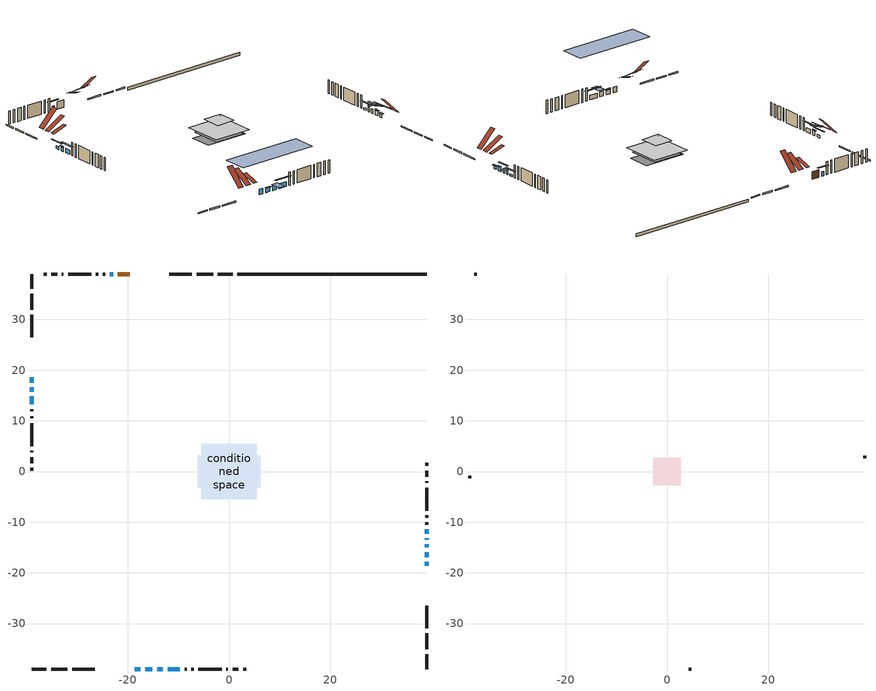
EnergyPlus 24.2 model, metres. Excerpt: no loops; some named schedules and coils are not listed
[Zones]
conditioned space
 floor outside (Floor1 construction): -0.71,-0.71 -0.71,0.71 0.71,0.71 0.71,-0.71 z0.81
 floor adiabatic (Floor4 construction): -4.43,-4.43 -4.43,4.43 4.43,4.43 4.43,-4.43 z0.81
 floor adiabatic (AdiabaticFloorConstruction): -5.5,-5.5 -5.5,5.5 5.5,5.5 5.5,-5.5 z2.03
 floor foundation (Slab1 construction): -6.15,-3.19 -6.15,3.19 6.15,3.19 6.15,-3.19 z0
 wall outside (RimJoist1 construction): 0.7,38.97 -2.22,38.97 / -38.97,-38.97 -36.05,-38.97 / -38.97,38.97 -38.97,36.05 / 38.97,-38.97 38.97,-36.05 z0.81:1.11
 wall outside (RimJoist2 construction): -3.15,38.97 -6.39,38.97 / -35.12,-38.97 -31.88,-38.97 / -38.97,35.12 -38.97,31.88 / 38.97,-35.12 38.97,-31.88 z0.81:1.11
 wall outside (RimJoist3 construction): -7.32,38.97 -11.78,38.97 / -30.95,-38.97 -26.49,-38.97 / -38.97,30.95 -38.97,26.49 / 38.97,-30.95 38.97,-26.49 z0.81:1.11
 wall outside (AdiabaticWallConstruction 1): -19.63,38.97 -21.94,38.97 z0.81:2.84
 wall outside (AdiabaticWallConstruction): -18.64,-38.97 -17.47,-38.97 / -14.2,-38.97 -13.03,-38.97 z0.81:2.26; -38.97,18.64 -38.97,17.52 z0.81:1.52; 38.97,-18.64 38.97,-17.85 z0.81:1.7; 38.97,-16.93 38.97,-15.91 / -38.97,16.59 -38.97,15.73 z0.81:2.01; -16.55,-38.97 -15.12,-38.97 / 38.97,-14.98 38.97,-14.4 / -22.87,38.97 -23.5,38.97 z0.81:2.03; 38.97,-13.47 38.97,-13.16 z0.81:2.16; 38.97,-12.24 38.97,-11.42 z0.81:1.37; -12.1,-38.97 -9.71,-38.97 z0.81:2.08; -38.97,14.8 -38.97,13.23 z0.81:1.98
 wall outside (Wall1 construction): -24.43,38.97 -24.88,38.97 / -8.78,-38.97 -8.33,-38.97 / -38.97,12.3 -38.97,11.85 / 38.97,-10.49 38.97,-10.04 z0.81:4.47
 wall outside (Wall2 construction): -25.81,38.97 -26.25,38.97 / -7.4,-38.97 -6.96,-38.97 / -38.97,10.92 -38.97,10.48 / 38.97,-9.12 38.97,-8.67 z0.81:4.47
 wall outside (Wall3 construction): -27.18,38.97 -31.74,38.97 / -6.03,-38.97 -1.47,-38.97 / -38.97,9.55 -38.97,4.99 / 38.97,-7.74 38.97,-3.18 z0.81:4.47
 wall outside (Wall4 construction): -32.67,38.97 -32.97,38.97 / -0.54,-38.97 -0.24,-38.97 / -38.97,4.06 -38.97,3.76 / 38.97,-2.25 38.97,-1.95 z0.81:4.47
 wall outside (Wall5 construction): -33.9,38.97 -35.08,38.97 / 0.69,-38.97 1.87,-38.97 / -38.97,2.83 -38.97,1.65 / 38.97,-1.02 38.97,0.16 z0.81:4.47
 wall outside (Wall6 construction): -36.01,38.97 -36.6,38.97 / 2.8,-38.97 3.39,-38.97 / -38.97,0.72 -38.97,0.13 / 38.97,1.09 38.97,1.68 z0.81:4.47
 wall foundation (FoundationWall1 construction): 38.97,38.97 1.63,38.97 z0:0.81
 window (WindowConstruction 10): -18.64,-38.97 -17.47,-38.97 z0.81:2.26
 window (WindowConstruction 5): -38.97,18.64 -38.97,17.52 z0.81:1.52
 window (WindowConstruction 6): 38.97,-18.64 38.97,-17.85 z0.81:1.7
 window (WindowConstruction 7): 38.97,-16.93 38.97,-15.91 z0.81:2
 window (WindowConstruction 8): -16.54,-38.97 -15.12,-38.97 z0.81:2.03
 window (WindowConstruction 9): -38.97,16.59 -38.97,15.73 z0.81:2
 window (WindowConstruction 11): 38.97,-14.98 38.97,-14.4 z0.81:2.03
 window (WindowConstruction 12): 38.97,-13.47 38.97,-13.16 z0.81:2.16
 window (WindowConstruction): 38.97,-12.23 38.97,-11.42 z0.81:1.37
 window (WindowConstruction 1): -22.87,38.97 -23.5,38.97 z0.81:2.03
 window (WindowConstruction 2): -14.2,-38.97 -13.03,-38.97 z0.81:2.26
 window (WindowConstruction 3): -12.1,-38.97 -9.71,-38.97 z0.81:2.08
 window (WindowConstruction 4): -38.97,14.8 -38.97,13.23 z0.81:1.98
 door (Door): -19.63,38.97 -21.94,38.97 z0.81:2.84
 ceiling adiabatic (AdiabaticFloorConstruction): 5.5,-5.5 5.5,5.5 -5.5,5.5 -5.5,-5.5 z2.03
 roof outside (Roof1 construction): -14.3,38.97,4.47 -14.3,34.45,8.99 -12.71,34.45,8.99 -12.71,38.97,4.47; -23.97,-38.97,4.47 -23.97,-34.45,8.99 -25.56,-34.45,8.99 -25.56,-38.97,4.47; -38.97,23.97,4.47 -34.45,23.97,8.99 -34.45,25.56,8.99 -38.97,25.56,4.47; 38.97,-23.97,4.47 34.45,-23.97,8.99 34.45,-25.56,8.99 38.97,-25.56,4.47
attic - vented
 floor to conditioned space (Floor2 construction Reversed): -2.74,-2.74 -2.74,2.74 2.74,2.74 2.74,-2.74 z4.47
 floor to conditioned space (Floor3 construction Reversed): -2.07,-2.07 -2.07,2.07 2.07,2.07 2.07,-2.07 z4.47
 wall outside (Wall7 construction): -37.53,38.97 -38.04,38.97 / 4.32,-38.97 4.83,-38.97 / -38.97,-0.8 -38.97,-1.31 / 38.97,2.61 38.97,3.12 z0.81:4.47
 roof outside (Roof2 construction): -16.7,38.97,4.47 -16.7,33.88,7.44 -15.23,33.88,7.44 -15.23,38.97,4.47; -21.56,-38.97,4.47 -21.56,-33.88,7.44 -23.04,-33.88,7.44 -23.04,-38.97,4.47; -38.97,21.56,4.47 -33.88,21.56,7.44 -33.88,23.04,7.44 -38.97,23.04,4.47; 38.97,-21.56,4.47 33.88,-21.56,7.44 33.88,-23.04,7.44 38.97,-23.04,4.47
 roof outside (Roof3 construction): -18.7,38.97,4.47 -18.7,34.93,5.81 -17.63,34.93,5.81 -17.63,38.97,4.47; -19.57,-38.97,4.47 -19.57,-34.93,5.81 -20.63,-34.93,5.81 -20.63,-38.97,4.47; -38.97,19.57,4.47 -34.93,19.57,5.81 -34.93,20.63,5.81 -38.97,20.63,4.47; 38.97,-19.57,4.47 34.93,-19.57,5.81 34.93,-20.63,5.81 38.97,-20.63,4.47
shading: -6.5,-38.97 -29.61,-38.97 -29.61,-45.68 -6.5,-45.68 z13.23; -38.97,16.1 -38.97,20.06 -39.38,20.06 -39.38,16.1 z2.94; 38.97,-17.65 38.97,-18.84 39.38,-18.84 39.38,-17.65 z1.9; 38.97,-15.71 38.97,-17.13 39.38,-17.13 39.38,-15.71 z2.21; -14.92,-38.97 -16.75,-38.97 -16.75,-39.38 -14.92,-39.38 z2.23; -38.97,15.53 -38.97,16.79 -39.38,16.79 -39.38,15.53 z2.21; 38.97,-12.98 38.97,-16.4 39.38,-16.4 39.38,-12.98 z3.45; 38.97,-12.86 38.97,-13.77 40.8,-13.77 40.8,-12.86 z2.46; 38.97,-10 38.97,-13.65 39.38,-13.65 39.38,-10 z2.79; -24.92,38.97 -21.45,38.97 -21.45,39.38 -24.92,39.38 z3.45; -12.73,-38.97 -14.49,-38.97 -14.49,-41.79 -12.73,-41.79 z2.56; -8.29,-38.97 -13.52,-38.97 -13.52,-39.38 -8.29,-39.38 z3.5; -38.97,11.81 -38.97,16.22 -39.38,16.22 -39.38,11.81 z3.4
[Building]
Building 1: Terrain=Suburbs
[Site:Location]
Moncton Intl AP_NB: Latitude {deg}=46.11; Longitude {deg}=-64.68; Time Zone {hr}=-4; Elevation {m}=71; Keep Site Location Information=Yes
[Site:GroundTemperature:Shallow]
1.33672, -0.726403, -0.891626, 0.0874321, 4.0178, 7.92987, 11.3214, 13.4699, 13.6524, 11.905, 8.59993, 4.80787
[Site:WaterMainsTemperature]
Calculation Method=Schedule; Temperature Schedule=mains temperature schedule
[Material] Roughness=Rough; Thermal Absorptance=0.9
Name | Thickness {m} | Conductivity {W/m-K} | Density {kg/m3} | Specific Heat {J/kg-K} | Solar Absorptance | Visible Absorptance
asphalt or fiberglass shingles | 0.00635 | 0.162714 | 1121.4 | 1465.45 | 0.4 | 0.4
ceiling loosefill ins | 0.0846667 | 0.0480833 | 16.02 | 1046.75 | 0.7 | 0.7
ceiling stud and cavity | 0.1397 | 0.0922525 | 65.682 | 1177.47 | 0.7 | 0.7
ceiling stud and cavity 1 | 0.1397 | 0.0938901 | 65.682 | 1177.47 | 0.7 | 0.7
concrete 4.0 in. | 0.1016 | 1.803125 | 2242.8 | 837.4 | 0.7 | 0.7
concrete 8.0 in. | 0.2032 | 1.803125 | 2242.8 | 837.4 | 0.7 | 0.7
door material | 0.04445 | 0.0451087 | 512.64 | 1214.23 | 0.7 | 0.7
exterior vertical ins | 0.00108814 | 0.029427 | 32.04 | 1214.23 | 0.7 | 0.7
floor covering | 0.0127 | 0.0433444 | 54.468 | 1339.84 | 0.6 | 0.6
floor covering 1 | 0.0127 | 9.015625 | 54.468 | 1339.84 | 0.6 | 0.6
floor rigid ins; rim joist rigid ins; roof rigid ins; wall rigid ins | 0.051816 | 0.029427 | 32.04 | 1214.23 | 0.7 | 0.7
floor rigid ins 1; wall rigid ins 1 | 0.512978 | 0.029427 | 32.04 | 1214.23 | 0.7 | 0.7
floor stud and cavity | 0.1397 | 0.102477 | 92.3553 | 1139.71 | 0.7 | 0.7
floor stud and cavity 1 | 0.0889 | 0.340671 | 50.32683 | 1063.81 | 0.7 | 0.7
floor stud and cavity 2 | 0.1397 | 1.75129 | 37.0049 | 1207.88 | 0.7 | 0.7
furniture material conditioned space 1 | 0.1524 | 0.115458 | 640.8 | 1214.23 | 0.6 | 0.6
gypsum board | 0.0127 | 0.160291 | 801 | 837.4 | 0.6 | 0.6
osb sheathing 0.5 in. | 0.0127 | 0.115458 | 512.64 | 1214.23 | 0.7 | 0.7
osb sheathing 0.75 in. | 0.01905 | 0.115458 | 512.64 | 1214.23 | 0.7 | 0.7
osb sheathing 2.0 in. | 0.0508 | 0.115458 | 512.64 | 1214.23 | 0.7 | 0.7
rim joist stud and cavity | 0.0508 | 0.0285762 | 125.044 | 1163.47 | 0.6 | 0.6
rim joist stud and cavity 1 | 0.0508 | 0.153904 | 50.32683 | 1063.81 | 0.6 | 0.6
rim joist stud and cavity 2 | 0.0508 | 0.040317 | 125.044 | 1163.47 | 0.6 | 0.6
roof stud and cavity | 0.2032 | 0.213531 | 78.34581 | 1123.46 | 0.7 | 0.7
wall stud and cavity | 0.1397 | 0.259282 | 139.0536 | 1170.24 | 0.7 | 0.7
wall stud and cavity 1 | 0.1397 | 0.266242 | 139.0536 | 1170.24 | 0.7 | 0.7
wall stud and cavity 2 | 0.1397 | 0.231312 | 139.0536 | 1170.24 | 0.7 | 0.7
wall stud and cavity 3 | 0.1397 | 0.294946 | 139.0536 | 1170.24 | 0.7 | 0.7
wall stud and cavity 4 | 0.1397 | 0.207153 | 139.0536 | 1170.24 | 0.7 | 0.7
wall stud and cavity 5 | 0.1397 | 0.33197 | 139.0536 | 1170.24 | 0.7 | 0.7
wall stud and cavity 6 | 0.0889 | 6.1454 | 50.32683 | 1063.81 | 0.6 | 0.6
wall stud and cavity 7 | 0.0889 | 0.380278 | 52.3479 | 1209.89 | 0.7 | 0.7
wall stud and cavity 8 | 0.0889 | 0.391764 | 83.0341 | 1211.67 | 0.7 | 0.7
wood siding | 0.0254 | 0.102417 | 544.68 | 1172.36 | 0.4 | 0.4
wood siding 1 | 0.00254 | 0.102417 | 544.68 | 1172.36 | 0.4 | 0.4
wood siding 2; wood siding 3; wood siding 4 | 0.0254 | 0.102417 | 544.68 | 1172.36 | 0.7 | 0.7
[WindowMaterial:SimpleGlazingSystem]
Name | U-Factor {W/m2-K} | Solar Heat Gain Coefficient
WindowMaterial | 2.35126 | 0.55
WindowMaterial 1 | 2.13436 | 0.47
WindowMaterial 10 | 2.915653 | 0.67
WindowMaterial 11 | 2.97187 | 0.62
WindowMaterial 12 | 3.06271 | 0.53
WindowMaterial 2 | 2.02875 | 0.54
WindowMaterial 3 | 2.04578 | 0.53
WindowMaterial 4 | 2.10711 | 0.49
WindowMaterial 5 | 3.01559 | 0.51
WindowMaterial 6 | 2.15537 | 0.46
WindowMaterial 7 | 2.0719 | 0.51
WindowMaterial 8 | 2.11562 | 0.48
WindowMaterial 9 | 2.09121 | 0.5
[Construction]
AdiabaticFloorConstruction: floor stud and cavity 2, floor rigid ins 1, osb sheathing 0.75 in., floor covering
AdiabaticWallConstruction: wood siding 3, wall rigid ins 1, wall stud and cavity 7, gypsum board
AdiabaticWallConstruction 1: wood siding 4, wall rigid ins 1, wall stud and cavity 7, gypsum board
Door: door material
Floor1 construction: floor stud and cavity, floor rigid ins, osb sheathing 0.75 in., floor covering
Floor2 construction Reversed: gypsum board, ceiling stud and cavity, ceiling loosefill ins
Floor3 construction Reversed: gypsum board, ceiling stud and cavity 1, ceiling loosefill ins
Floor4 construction: floor stud and cavity 1, floor covering 1
FoundationWall1 construction: concrete 8.0 in.
furniture construction conditioned space 1: furniture material conditioned space 1
PartitionWallConstruction: gypsum board, wall stud and cavity 8, gypsum board
RimJoist1 construction: wood siding 2, osb sheathing 2.0 in., rim joist stud and cavity
RimJoist2 construction: wood siding 2, rim joist stud and cavity 1
RimJoist3 construction: wood siding 2, rim joist rigid ins, osb sheathing 2.0 in., rim joist stud and cavity 2
Roof1 construction: asphalt or fiberglass shingles, roof rigid ins, osb sheathing 0.75 in., roof stud and cavity, gypsum board
Roof2 construction; Roof3 construction: asphalt or fiberglass shingles
Slab1 construction: concrete 4.0 in.
Wall1 construction: wood siding, wall rigid ins, osb sheathing 0.5 in., wall stud and cavity, gypsum board
Wall2 construction: wood siding, wall rigid ins, osb sheathing 0.5 in., wall stud and cavity 1, gypsum board
Wall3 construction: wood siding, wall rigid ins, osb sheathing 0.5 in., wall stud and cavity 2, gypsum board
Wall4 construction: wood siding, wall rigid ins, osb sheathing 0.5 in., wall stud and cavity 3, gypsum board
Wall5 construction: wood siding, wall rigid ins, osb sheathing 0.5 in., wall stud and cavity 4, gypsum board
Wall6 construction: wood siding, wall rigid ins, osb sheathing 0.5 in., wall stud and cavity 5, gypsum board
Wall7 construction: wood siding 1, wall stud and cavity 6
WindowConstruction: WindowMaterial
WindowConstruction 1: WindowMaterial 1
WindowConstruction 10: WindowMaterial 10
WindowConstruction 11: WindowMaterial 11
WindowConstruction 12: WindowMaterial 12
WindowConstruction 2: WindowMaterial 2
WindowConstruction 3: WindowMaterial 3
WindowConstruction 4: WindowMaterial 4
WindowConstruction 5: WindowMaterial 5
WindowConstruction 6: WindowMaterial 6
WindowConstruction 7: WindowMaterial 7
WindowConstruction 8: WindowMaterial 8
WindowConstruction 9: WindowMaterial 9
[Zone] Multiplier=1; Part of Total Floor Area=Yes
Name | Volume {m3}
attic - vented | 22.5113
conditioned space | 377.7
[Space]
Name | Zone | Volume {m3}
attic - vented 1 | attic - vented | 22.5113
conditioned space 1 | conditioned space | 377.7
[ZoneInfiltration:EffectiveLeakageArea]
infil attic - vented 1: Zone or Space=attic - vented 1; Schedule=Always On Discrete; Effective Air Leakage Area {cm2}=1665.53; Stack Coefficient=0.000460731; Wind Coefficient=1.45025e-05
[ZoneMixing]
whole house fan mix: Zone or Space=attic - vented; Schedule=Always On Continuous; Design Flow Rate Calculation Method=Flow/Zone; Design Flow Rate {m3/s}=0; Source Zone or Space=conditioned space
[SurfaceProperty:ExposedFoundationPerimeter]
Slab1: Exposed Perimeter Calculation Method=TotalExposedPerimeter; Total Exposed Perimeter {m}=37.339
[InternalMass] Zone or ZoneList=conditioned space; Space or SpaceList=conditioned space 1
Name | Construction | Surface Area {m2}
furniture mass conditioned space 1 | furniture construction conditioned space 1 | 111.828
partition wall mass | PartitionWallConstruction | 201.19
[Lights]
interior lighting: Zone or ZoneList or Space or SpaceList=conditioned space 1; Schedule=interior lighting schedule; Design Level Calculation Method=LightingLevel; Lighting Level {W}=343.2; Return Air Fraction=0; Fraction Radiant=0.6; Fraction Visible=0.2; Fraction Replaceable=1
[People]
occupants: Zone or ZoneList or Space or SpaceList=conditioned space 1; Number of People Schedule=occupants schedule; Number of People Calculation Method=People; Number of People=3; Fraction Radiant=0.314171; Sensible Heat Fraction=0.56303; Activity Level Schedule=occupants activity schedule; Carbon Dioxide Generation Rate {m3/s-W}=0; Enable ASHRAE 55 Comfort Warnings=No; Mean Radiant Temperature Calculation Type=EnclosureAveraged
[ElectricEquipment] Zone or ZoneList or Space or SpaceList=conditioned space 1; Design Level Calculation Method=EquipmentLevel
Name | Schedule | Design Level {W} | Fraction Latent | Fraction Radiant | Fraction Lost
clothes dryer | clothes dryer schedule | 140.772 | 0.015 | 0.081 | 0.85
clothes washer | clothes washer schedule | 32.1985 | 0.03 | 0.162 | 0.7
cooking range | cooking range schedule | 215.147 | 0.08 | 0.432 | 0.2
dishwasher | dishwasher schedule | 66.8632 | 0.3 | 0.18 | 0.4
fridge | fridge schedule | 72.9452 | 0 | 0.6 | 0
mech vent bath fan 0 | mech vent bath fan 0 schedule | 50.2 | 0 | 0 | 1
mech vent house fan | mech vent house fan schedule | 0.95 | 0 | 0 | 1
mech vent house fan cfis | mech vent house fan cfis schedule | 0 | 0 | 0 | 0
misc plug loads | misc plug loads schedule | 494.7 | 0.045 | 0.513 | 0.1
whole house fan | Always On Discrete | 0 | 0 | 0 | 1
[OtherEquipment] Zone or ZoneList or Space or SpaceList=conditioned space 1; Design Level Calculation Method=EquipmentLevel
Name | Fuel Type | Schedule | Design Level {W} | Fraction Latent | Fraction Radiant | Fraction Lost
clothes dryer 1 | Electricity | clothes dryer schedule | 0 | 0.015 | 0.081 | 0.85
cooking range 1 | Electricity | cooking range schedule | 0 | 0.08 | 0.432 | 0.2
general water use latent | None | general water use schedule | 62.594 | 1 | 0 | 0
general water use sensible | None | general water use schedule | -61.6891 | 0 | 0.6 | 0
mech vent house fan latent load | None | Always On Discrete | 0 | 1 | 0 | 0
mech vent house fan sensible load | None | Always On Discrete | 0 | 0 | 0 | 0
water heater energy adjustment1 | Electricity | Always On Discrete | 0.01 | 0 | 0 | 1
[ZoneInfiltration:DesignFlowRate] Zone or ZoneList or Space or SpaceList=conditioned space 1; Schedule=Always On Discrete; Design Flow Rate Calculation Method=Flow/Zone; Design Flow Rate {m3/s}=0
infil flow; natural vent flow; whole house fan flow
[ZoneControl:Thermostat]
conditioned space Thermostat: Zone or ZoneList=conditioned space; Control Type Schedule=conditioned space Thermostat Schedule; Control 1=conditioned space temperature setpoint; Temperature Difference Between Cutout And Setpoint {deltaC}=0
[ThermostatSetpoint:DualSetpoint]
conditioned space temperature setpoint: Heating Setpoint Temperature Schedule=heating setpoint; Cooling Setpoint Temperature Schedule=cooling setpoint
[AirLoopHVAC:UnitarySystem]
unit heater unitary system: Control Type=Load; Controlling Zone or Thermostat Location=conditioned space; Dehumidification Control Type=None; Availability Schedule=Always On Discrete; Supply Fan=unit heater supply fan; Fan Placement=BlowThrough; Supply Air Fan Operating Mode Schedule=unit heater auto fan schedule; Heating Coil=unit heater htg coil; DX Heating Coil Sizing Ratio=1; Use DOAS DX Cooling Coil=No; Minimum Supply Air Temperature {C}=2; Latent Load Control=SensibleOnlyLoadControl; Cooling Supply Air Flow Rate Method=None; Heating Supply Air Flow Rate Method=SupplyAirFlowRate; Heating Supply Air Flow Rate {m3/s}=0.00141584; No Load Supply Air Flow Rate Method=SupplyAirFlowRate; No Load Supply Air Flow Rate {m3/s}=0; No Load Supply Air Flow Rate Control Set To Low Speed=Yes; Maximum Supply Air Temperature {C}=48.8889; Maximum Outdoor Dry-Bulb Temperature for Supplemental Heater Operation {C}=21; Ancillary On-Cycle Electric Power {W}=0; Ancillary Off-Cycle Electric Power {W}=0
[Zone equipment]
conditioned space: electric baseboard, unit heater unitary system
[Foundation:Kiva]
Foundation Kiva 1: Initial Indoor Air Temperature {C}=18; Wall Height Above Grade {m}=0.810006; Wall Depth Below Slab {m}=0.2032; Custom Block Material Name 1=exterior vertical ins; Custom Block Depth 1 {m}=0.810006; Custom Block X Position 1 {m}=0.2032; Custom Block Z Position 1 {m}=0
[Foundation:Kiva:Settings]
Soil Conductivity {W/m-K}=0.849921; Soil Density {kg/m3}=1842.3; Soil Specific Heat {J/kg-K}=418.7; Ground Solar Absorptivity=0.9; Ground Thermal Absorptivity=0.9; Ground Surface Roughness {m}=0.03; Far-Field Width {m}=40; Deep-Ground Boundary Condition=ZeroFlux; Deep-Ground Depth {m}=40; Minimum Cell Dimension {m}=0.2; Maximum Cell Growth Coefficient=3; Simulation Timestep=Timestep
[Exterior:Lights]
exterior lighting: Schedule=exterior lighting schedule; Design Level {W}=75.6
[EnergyManagementSystem:Sensor] Output:Variable or Output:Meter Index Key=conditioned space
Name | Output:Variable or Output:Meter
conditioned_space_clg_unmet_s | Zone Cooling Setpoint Not Met Time
conditioned_space_htg_unmet_s | Zone Heating Setpoint Not Met Time
fridge_tin_s; tin_s; tin_s_1 | Zone Mean Air Temperature
tout_s | Zone Outdoor Air Drybulb Temperature
win_s | Zone Air Humidity Ratio
[Schedule:Constant]
Name | Hourly Value
Always On Continuous; mech vent house fan schedule; mech vent house fan cfis schedule; Always On Discrete | 1
occupants activity schedule | 117.228
fridge schedule; unit heater auto fan schedule | 0
[Schedule:Week:Daily]
interior lighting schedule Week Rule - Jan1-Jan27: interior lighting schedule day, interior lighting schedule day, interior lighting schedule day, interior lighting schedule day, interior lighting schedule day, interior lighting schedule day, interior lighting schedule day, interior lighting schedule default day, interior lighting schedule default day, interior lighting schedule default day, interior lighting schedule default day, interior lighting schedule default day
interior lighting schedule Week Rule - Jan28-Feb3: interior lighting schedule day, interior lighting schedule day, interior lighting schedule day, interior lighting schedule day, interior lighting schedule day 1, interior lighting schedule day 1, interior lighting schedule day 1, interior lighting schedule default day, interior lighting schedule default day, interior lighting schedule default day, interior lighting schedule default day, interior lighting schedule default day
interior lighting schedule Week Rule - Feb4-Feb24: interior lighting schedule day 1, interior lighting schedule day 1, interior lighting schedule day 1, interior lighting schedule day 1, interior lighting schedule day 1, interior lighting schedule day 1, interior lighting schedule day 1, interior lighting schedule default day, interior lighting schedule default day, interior lighting schedule default day, interior lighting schedule default day, interior lighting schedule default day
interior lighting schedule Week Rule - Feb25-Mar3: interior lighting schedule day 1, interior lighting schedule day 1, interior lighting schedule day 1, interior lighting schedule day 1, interior lighting schedule day 2, interior lighting schedule day 2, interior lighting schedule day 2, interior lighting schedule default day, interior lighting schedule default day, interior lighting schedule default day, interior lighting schedule default day, interior lighting schedule default day
interior lighting schedule Week Rule - Mar4-Mar31: interior lighting schedule day 2, interior lighting schedule day 2, interior lighting schedule day 2, interior lighting schedule day 2, interior lighting schedule day 2, interior lighting schedule day 2, interior lighting schedule day 2, interior lighting schedule default day, interior lighting schedule default day, interior lighting schedule default day, interior lighting schedule default day, interior lighting schedule default day
interior lighting schedule Week Rule - Apr1-Apr28: interior lighting schedule day 3, interior lighting schedule day 3, interior lighting schedule day 3, interior lighting schedule day 3, interior lighting schedule day 3, interior lighting schedule day 3, interior lighting schedule day 3, interior lighting schedule default day, interior lighting schedule default day, interior lighting schedule default day, interior lighting schedule default day, interior lighting schedule default day
interior lighting schedule Week Rule - Apr29-May5: interior lighting schedule day 3, interior lighting schedule day 3, interior lighting schedule day 4, interior lighting schedule day 4, interior lighting schedule day 4, interior lighting schedule day 4, interior lighting schedule day 4, interior lighting schedule default day, interior lighting schedule default day, interior lighting schedule default day, interior lighting schedule default day, interior lighting schedule default day
interior lighting schedule Week Rule - May6-May26: interior lighting schedule day 4, interior lighting schedule day 4, interior lighting schedule day 4, interior lighting schedule day 4, interior lighting schedule day 4, interior lighting schedule day 4, interior lighting schedule day 4, interior lighting schedule default day, interior lighting schedule default day, interior lighting schedule default day, interior lighting schedule default day, interior lighting schedule default day
interior lighting schedule Week Rule - May27-Jun2: interior lighting schedule day 4, interior lighting schedule day 4, interior lighting schedule day 4, interior lighting schedule day 4, interior lighting schedule day 4, interior lighting schedule day 5, interior lighting schedule day 5, interior lighting schedule default day, interior lighting schedule default day, interior lighting schedule default day, interior lighting schedule default day, interior lighting schedule default day
interior lighting schedule Week Rule - Jun3-Jun30: interior lighting schedule day 5, interior lighting schedule day 5, interior lighting schedule day 5, interior lighting schedule day 5, interior lighting schedule day 5, interior lighting schedule day 5, interior lighting schedule day 5, interior lighting schedule default day, interior lighting schedule default day, interior lighting schedule default day, interior lighting schedule default day, interior lighting schedule default day
interior lighting schedule Week Rule - Jul1-Jul28: interior lighting schedule day 6, interior lighting schedule day 6, interior lighting schedule day 6, interior lighting schedule day 6, interior lighting schedule day 6, interior lighting schedule day 6, interior lighting schedule day 6, interior lighting schedule default day, interior lighting schedule default day, interior lighting schedule default day, interior lighting schedule default day, interior lighting schedule default day
interior lighting schedule Week Rule - Jul29-Aug4: interior lighting schedule day 6, interior lighting schedule day 6, interior lighting schedule day 6, interior lighting schedule day 7, interior lighting schedule day 7, interior lighting schedule day 7, interior lighting schedule day 7, interior lighting schedule default day, interior lighting schedule default day, interior lighting schedule default day, interior lighting schedule default day, interior lighting schedule default day
interior lighting schedule Week Rule - Aug5-Aug25: interior lighting schedule day 7, interior lighting schedule day 7, interior lighting schedule day 7, interior lighting schedule day 7, interior lighting schedule day 7, interior lighting schedule day 7, interior lighting schedule day 7, interior lighting schedule default day, interior lighting schedule default day, interior lighting schedule default day, interior lighting schedule default day, interior lighting schedule default day
interior lighting schedule Week Rule - Aug26-Sep1: interior lighting schedule day 7, interior lighting schedule day 7, interior lighting schedule day 7, interior lighting schedule day 7, interior lighting schedule day 7, interior lighting schedule day 7, interior lighting schedule day 8, interior lighting schedule default day, interior lighting schedule default day, interior lighting schedule default day, interior lighting schedule default day, interior lighting schedule default day
interior lighting schedule Week Rule - Sep2-Sep29: interior lighting schedule day 8, interior lighting schedule day 8, interior lighting schedule day 8, interior lighting schedule day 8, interior lighting schedule day 8, interior lighting schedule day 8, interior lighting schedule day 8, interior lighting schedule default day, interior lighting schedule default day, interior lighting schedule default day, interior lighting schedule default day, interior lighting schedule default day
interior lighting schedule Week Rule - Sep30-Oct6: interior lighting schedule day 8, interior lighting schedule day 9, interior lighting schedule day 9, interior lighting schedule day 9, interior lighting schedule day 9, interior lighting schedule day 9, interior lighting schedule day 9, interior lighting schedule default day, interior lighting schedule default day, interior lighting schedule default day, interior lighting schedule default day, interior lighting schedule default day
interior lighting schedule Week Rule - Oct7-Oct27: interior lighting schedule day 9, interior lighting schedule day 9, interior lighting schedule day 9, interior lighting schedule day 9, interior lighting schedule day 9, interior lighting schedule day 9, interior lighting schedule day 9, interior lighting schedule default day, interior lighting schedule default day, interior lighting schedule default day, interior lighting schedule default day, interior lighting schedule default day
interior lighting schedule Week Rule - Oct28-Nov3: interior lighting schedule day 9, interior lighting schedule day 9, interior lighting schedule day 9, interior lighting schedule day 9, interior lighting schedule day 10, interior lighting schedule day 10, interior lighting schedule day 10, interior lighting schedule default day, interior lighting schedule default day, interior lighting schedule default day, interior lighting schedule default day, interior lighting schedule default day
interior lighting schedule Week Rule - Nov4-Nov24: interior lighting schedule day 10, interior lighting schedule day 10, interior lighting schedule day 10, interior lighting schedule day 10, interior lighting schedule day 10, interior lighting schedule day 10, interior lighting schedule day 10, interior lighting schedule default day, interior lighting schedule default day, interior lighting schedule default day, interior lighting schedule default day, interior lighting schedule default day
interior lighting schedule Week Rule - Nov25-Dec1: interior lighting schedule day 10, interior lighting schedule day 10, interior lighting schedule day 10, interior lighting schedule day 10, interior lighting schedule day 10, interior lighting schedule day 10, interior lighting schedule day 11, interior lighting schedule default day, interior lighting schedule default day, interior lighting schedule default day, interior lighting schedule default day, interior lighting schedule default day
interior lighting schedule Week Rule - Dec2-Dec31: interior lighting schedule day 11, interior lighting schedule day 11, interior lighting schedule day 11, interior lighting schedule day 11, interior lighting schedule day 11, interior lighting schedule day 11, interior lighting schedule day 11, interior lighting schedule default day, interior lighting schedule default day, interior lighting schedule default day, interior lighting schedule default day, interior lighting schedule default day
occupants schedule Week Rule - Jan1-Dec31: occupants schedule day, occupants schedule day, occupants schedule day, occupants schedule day, occupants schedule day, occupants schedule day, occupants schedule day, occupants schedule default day, occupants schedule default day, occupants schedule default day, occupants schedule default day, occupants schedule default day
clothes dryer schedule Week Rule - Jan1-Dec31: clothes dryer schedule day, clothes dryer schedule day, clothes dryer schedule day, clothes dryer schedule day, clothes dryer schedule day, clothes dryer schedule day, clothes dryer schedule day, clothes dryer schedule default day, clothes dryer schedule default day, clothes dryer schedule default day, clothes dryer schedule default day, clothes dryer schedule default day
clothes washer schedule Week Rule - Jan1-Dec31: clothes washer schedule day, clothes washer schedule day, clothes washer schedule day, clothes washer schedule day, clothes washer schedule day, clothes washer schedule day, clothes washer schedule day, clothes washer schedule default day, clothes washer schedule default day, clothes washer schedule default day, clothes washer schedule default day, clothes washer schedule default day
cooking range schedule Week Rule - Jan1-Dec31: cooking range schedule day, cooking range schedule day, cooking range schedule day, cooking range schedule day, cooking range schedule day, cooking range schedule day, cooking range schedule day, cooking range schedule default day, cooking range schedule default day, cooking range schedule default day, cooking range schedule default day, cooking range schedule default day
dishwasher schedule Week Rule - Jan1-Dec31: dishwasher schedule day, dishwasher schedule day, dishwasher schedule day, dishwasher schedule day, dishwasher schedule day, dishwasher schedule day, dishwasher schedule day, dishwasher schedule default day, dishwasher schedule default day, dishwasher schedule default day, dishwasher schedule default day, dishwasher schedule default day
mech vent bath fan 0 schedule Week Rule - Jan1-Dec31: mech vent bath fan 0 schedule day, mech vent bath fan 0 schedule day, mech vent bath fan 0 schedule day, mech vent bath fan 0 schedule day, mech vent bath fan 0 schedule day, mech vent bath fan 0 schedule day, mech vent bath fan 0 schedule day, mech vent bath fan 0 schedule default day, mech vent bath fan 0 schedule default day, mech vent bath fan 0 schedule default day, mech vent bath fan 0 schedule default day, mech vent bath fan 0 schedule default day
misc plug loads schedule Week Rule - Jan1-Dec31: misc plug loads schedule day, misc plug loads schedule day, misc plug loads schedule day, misc plug loads schedule day, misc plug loads schedule day, misc plug loads schedule day, misc plug loads schedule day, misc plug loads schedule default day, misc plug loads schedule default day, misc plug loads schedule default day, misc plug loads schedule default day, misc plug loads schedule default day
general water use schedule Week Rule - Jan1-Dec31: general water use schedule day, general water use schedule day, general water use schedule day, general water use schedule day, general water use schedule day, general water use schedule day, general water use schedule day, general water use schedule default day, general water use schedule default day, general water use schedule default day, general water use schedule default day, general water use schedule default day
[Schedule:Year]
interior lighting schedule: interior lighting schedule Week Rule - Jan1-Jan27, 1, 1, 1, 27, interior lighting schedule Week Rule - Jan28-Feb3, 1, 28, 2, 3, interior lighting schedule Week Rule - Feb4-Feb24, 2, 4, 2, 24, interior lighting schedule Week Rule - Feb25-Mar3, 2, 25, 3, 3, interior lighting schedule Week Rule - Mar4-Mar31, 3, 4, 3, 31, interior lighting schedule Week Rule - Apr1-Apr28, 4, 1, 4, 28, interior lighting schedule Week Rule - Apr29-May5, 4, 29, 5, 5, interior lighting schedule Week Rule - May6-May26, 5, 6, 5, 26, interior lighting schedule Week Rule - May27-Jun2, 5, 27, 6, 2, interior lighting schedule Week Rule - Jun3-Jun30, 6, 3, 6, 30, interior lighting schedule Week Rule - Jul1-Jul28, 7, 1, 7, 28, interior lighting schedule Week Rule - Jul29-Aug4, 7, 29, 8, 4, interior lighting schedule Week Rule - Aug5-Aug25, 8, 5, 8, 25, interior lighting schedule Week Rule - Aug26-Sep1, 8, 26, 9, 1, interior lighting schedule Week Rule - Sep2-Sep29, 9, 2, 9, 29, interior lighting schedule Week Rule - Sep30-Oct6, 9, 30, 10, 6, interior lighting schedule Week Rule - Oct7-Oct27, 10, 7, 10, 27, interior lighting schedule Week Rule - Oct28-Nov3, 10, 28, 11, 3, interior lighting schedule Week Rule - Nov4-Nov24, 11, 4, 11, 24, interior lighting schedule Week Rule - Nov25-Dec1, 11, 25, 12, 1, interior lighting schedule Week Rule - Dec2-Dec31, 12, 2, 12, 31
occupants schedule: occupants schedule Week Rule - Jan1-Dec31, 1, 1, 12, 31
clothes dryer schedule: clothes dryer schedule Week Rule - Jan1-Dec31, 1, 1, 12, 31
clothes washer schedule: clothes washer schedule Week Rule - Jan1-Dec31, 1, 1, 12, 31
cooking range schedule: cooking range schedule Week Rule - Jan1-Dec31, 1, 1, 12, 31
dishwasher schedule: dishwasher schedule Week Rule - Jan1-Dec31, 1, 1, 12, 31
mech vent bath fan 0 schedule: mech vent bath fan 0 schedule Week Rule - Jan1-Dec31, 1, 1, 12, 31
misc plug loads schedule: misc plug loads schedule Week Rule - Jan1-Dec31, 1, 1, 12, 31
general water use schedule: general water use schedule Week Rule - Jan1-Dec31, 1, 1, 12, 31
exterior lighting schedule: exterior lighting schedule Week Rule - Jan1-Jan27, 1, 1, 1, 27, exterior lighting schedule Week Rule - Jan28-Feb3, 1, 28, 2, 3, exterior lighting schedule Week Rule - Feb4-Feb24, 2, 4, 2, 24, exterior lighting schedule Week Rule - Feb25-Mar3, 2, 25, 3, 3, exterior lighting schedule Week Rule - Mar4-Mar31, 3, 4, 3, 31, exterior lighting schedule Week Rule - Apr1-Apr28, 4, 1, 4, 28, exterior lighting schedule Week Rule - Apr29-May5, 4, 29, 5, 5, exterior lighting schedule Week Rule - May6-May26, 5, 6, 5, 26, exterior lighting schedule Week Rule - May27-Jun2, 5, 27, 6, 2, exterior lighting schedule Week Rule - Jun3-Jun30, 6, 3, 6, 30, exterior lighting schedule Week Rule - Jul1-Jul28, 7, 1, 7, 28, exterior lighting schedule Week Rule - Jul29-Aug4, 7, 29, 8, 4, exterior lighting schedule Week Rule - Aug5-Aug25, 8, 5, 8, 25, exterior lighting schedule Week Rule - Aug26-Sep1, 8, 26, 9, 1, exterior lighting schedule Week Rule - Sep2-Sep29, 9, 2, 9, 29, exterior lighting schedule Week Rule - Sep30-Oct6, 9, 30, 10, 6, exterior lighting schedule Week Rule - Oct7-Oct27, 10, 7, 10, 27, exterior lighting schedule Week Rule - Oct28-Nov3, 10, 28, 11, 3, exterior lighting schedule Week Rule - Nov4-Nov24, 11, 4, 11, 24, exterior lighting schedule Week Rule - Nov25-Dec1, 11, 25, 12, 1, exterior lighting schedule Week Rule - Dec2-Dec31, 12, 2, 12, 31
[Schedule:Compact]
conditioned space Thermostat Schedule: Through: 12/31, For: AllDays, Until: 24:00, 4
mains temperature schedule: Through: 01/01, For: AllDays, Until: 24:00, 6.09, Through: 01/02, For: AllDays, Until: 24:00, 6.02167, Through: 01/03, For: AllDays, Until: 24:00, 5.95444, Through: 01/04, For: AllDays, Until: 24:00, 5.88833, Through: 01/05, For: AllDays, Until: 24:00, 5.82333, Through: 01/06, For: AllDays, Until: 24:00, 5.75944, Through: 01/07, For: AllDays, Until: 24:00, 5.69667, Through: 01/08, For: AllDays, Until: 24:00, 5.635, Through: 01/09, For: AllDays, Until: 24:00, 5.57444, Through: 01/10, For: AllDays, Until: 24:00, 5.515, Through: 01/11, For: AllDays, Until: 24:00, 5.45722, Through: 01/12, For: AllDays, Until: 24:00, 5.4, Through: 01/13, For: AllDays, Until: 24:00, 5.34444, Through: 01/14, For: AllDays, Until: 24:00, 5.29, Through: 01/15, For: AllDays, Until: 24:00, 5.23667, Through: 01/16, For: AllDays, Until: 24:00, 5.18444, Through: 01/17, For: AllDays, Until: 24:00, 5.13389, Through: 01/18, For: AllDays, Until: 24:00, 5.085, Through: 01/19, For: AllDays, Until: 24:00, 5.03667, Through: 01/20, For: AllDays, Until: 24:00, 4.99, Through: 01/21, For: AllDays, Until: 24:00, 4.94444, Through: 01/22, For: AllDays, Until: 24:00, 4.90056, Through: 01/23, For: AllDays, Until: 24:00, 4.85833, Through: 01/24, For: AllDays, Until: 24:00, 4.81722, Through: 01/25, For: AllDays, Until: 24:00, 4.77722, Through: 01/26, For: AllDays, Until: 24:00, 4.73889, Through: 01/27, For: AllDays, Until: 24:00, 4.70167, Through: 01/28, For: AllDays, Until: 24:00, 4.66611, Through: 01/29, For: AllDays, Until: 24:00, 4.63222, Through: 01/30, For: AllDays, Until: 24:00, 4.59944, Through: 01/31, For: AllDays, Until: 24:00, 4.56833, Through: 02/01, For: AllDays, Until: 24:00, 4.53889, Through: 02/02, For: AllDays, Until: 24:00, 4.51056, Through: 02/03, For: AllDays, Until: 24:00, 4.48389, Through: 02/04, For: AllDays, Until: 24:00, 4.45889, Through: 02/05, For: AllDays, Until: 24:00, 4.435, Through: 02/06, For: AllDays, Until: 24:00, 4.41278, Through: 02/07, For: AllDays, Until: 24:00, 4.39222, Through: 02/08, For: AllDays, Until: 24:00, 4.37333, Through: 02/09, For: AllDays, Until: 24:00, 4.35556, Through: 02/10, For: AllDays, Until: 24:00, 4.33944, Through: 02/11, For: AllDays, Until: 24:00, 4.325, Through: 02/12, For: AllDays, Until: 24:00, 4.31222, Through: 02/13, For: AllDays, Until: 24:00, 4.30056, Through: 02/14, For: AllDays, Until: 24:00, 4.29056, Through: 02/15, For: AllDays, Until: 24:00, 4.28222, Through: 02/16, For: AllDays, Until: 24:00, 4.27556, Through: 02/17, For: AllDays, Until: 24:00, 4.27056, Through: 02/18, For: AllDays, Until: 24:00, 4.26667, Through: 02/19, For: AllDays, Until: 24:00, 4.265, Through: 02/20, For: AllDays, Until: 24:00, 4.26444, Through: 02/21, For: AllDays, Until: 24:00, 4.26556, Through: 02/22, For: AllDays, Until: 24:00, 4.26833, Through: 02/23, For: AllDays, Until: 24:00, 4.27222, Through: 02/24, For: AllDays, Until: 24:00, 4.27833, Through: 02/25, For: AllDays, Until: 24:00, 4.28556, Through: 02/26, For: AllDays, Until: 24:00, 4.29444, Through: 02/27, For: AllDays, Until: 24:00, 4.305, Through: 02/28, For: AllDays, Until: 24:00, 4.31667, Through: 03/01, For: AllDays, Until: 24:00, 4.33056, Through: 03/02, For: AllDays, Until: 24:00, 4.34556, Through: 03/03, For: AllDays, Until: 24:00, 4.36222, Through: 03/04, For: AllDays, Until: 24:00, 4.38, Through: 03/05, For: AllDays, Until: 24:00, 4.4, Through: 03/06, For: AllDays, Until: 24:00, 4.42111, Through: 03/07, For: AllDays, Until: 24:00, 4.44389, Through: 03/08, For: AllDays, Until: 24:00, 4.46833, Through: 03/09, For: AllDays, Until: 24:00, 4.49389, Through: 03/10, For: AllDays, Until: 24:00, 4.52111, Through: 03/11, For: AllDays, Until: 24:00, 4.55, Through: 03/12, For: AllDays, Until: 24:00, 4.58, Through: 03/13, For: AllDays, Until: 24:00, 4.61167, Through: 03/14, For: AllDays, Until: 24:00, 4.645, Through: 03/15, For: AllDays, Until: 24:00, 4.67944, Through: 03/16, For: AllDays, Until: 24:00, 4.71556, Through: 03/17, For: AllDays, Until: 24:00, 4.75333, Through: 03/18, For: AllDays, Until: 24:00, 4.79222, Through: 03/19, For: AllDays, Until: 24:00, 4.83222, Through: 03/20, For: AllDays, Until: 24:00, 4.87444, Through: 03/21, For: AllDays, Until: 24:00, 4.91722, Through: 03/22, For: AllDays, Until: 24:00, 4.96167, Through: 03/23, For: AllDays, Until: 24:00, 5.00778, Through: 03/24, For: AllDays, Until: 24:00, 5.055, Through: 03/25, For: AllDays, Until: 24:00, 5.10333, Through: 03/26, For: AllDays, Until: 24:00, 5.15333, Through: 03/27, For: AllDays, Until: 24:00, 5.20444, Through: 03/28, For: AllDays, Until: 24:00, 5.25667, Through: 03/29, For: AllDays, Until: 24:00, 5.31056, Through: 03/30, For: AllDays, Until: 24:00, 5.36556, Through: 03/31, For: AllDays, Until: 24:00, 5.42167, Through: 04/01, For: AllDays, Until: 24:00, 5.47889, Through: 04/02, For: AllDays, Until: 24:00, 5.53778, Through: 04/03, For: AllDays, Until: 24:00, 5.59722, Through: 04/04, For: AllDays, Until: 24:00, 5.65833, Through: 04/05, For: AllDays, Until: 24:00, 5.72056, Through: 04/06, For: AllDays, Until: 24:00, 5.78389, Through: 04/07, For: AllDays, Until: 24:00, 5.84833, Through: 04/08, For: AllDays, Until: 24:00, 5.91333, Through: 04/09, For: AllDays, Until: 24:00, 5.98, Through: 04/10, For: AllDays, Until: 24:00, 6.04778, Through: 04/11, For: AllDays, Until: 24:00, 6.11667, Through: 04/12, For: AllDays, Until: 24:00, 6.18611, Through: 04/13, For: AllDays, Until: 24:00, 6.25667, Through: 04/14, For: AllDays, Until: 24:00, 6.32833, Through: 04/15, For: AllDays, Until: 24:00, 6.40111, Through: 04/16, For: AllDays, Until: 24:00, 6.47444, Through: 04/17, For: AllDays, Until: 24:00, 6.54889, Through: 04/18, For: AllDays, Until: 24:00, 6.62444, Through: 04/19, For: AllDays, Until: 24:00, 6.70056, Through: 04/20, For: AllDays, Until: 24:00, 6.77722, Through: 04/21, For: AllDays, Until: 24:00, 6.85556, Through: 04/22, For: AllDays, Until: 24:00, 6.93389, Through: 04/23, For: AllDays, Until: 24:00, 7.01333, Through: 04/24, For: AllDays, Until: 24:00, 7.09333, Through: 04/25, For: AllDays, Until: 24:00, 7.17444, Through: 04/26, For: AllDays, Until: 24:00, 7.25611, Through: 04/27, For: AllDays, Until: 24:00, 7.33833, Through: 04/28, For: AllDays, Until: 24:00, 7.42111, Through: 04/29, For: AllDays, Until: 24:00, 7.505, Through: 04/30, For: AllDays, Until: 24:00, 7.58889, Through: 05/01, For: AllDays, Until: 24:00, 7.67389, Through: 05/02, For: AllDays, Until: 24:00, 7.75889, Through: 05/03, For: AllDays, Until: 24:00, 7.845, Through: 05/04, For: AllDays, Until: 24:00, 7.93111, Through: 05/05, For: AllDays, Until: 24:00, 8.01833, Through: 05/06, For: AllDays, Until: 24:00, 8.10556, Through: 05/07, For: AllDays, Until: 24:00, 8.19333, Through: 05/08, For: AllDays, Until: 24:00, 8.28111, Through: 05/09, For: AllDays, Until: 24:00, 8.36944, Through: 05/10, For: AllDays, Until: 24:00, 8.45833, Through: 05/11, For: AllDays, Until: 24:00, 8.54778, Through: 05/12, For: AllDays, Until: 24:00, 8.63722, Through: 05/13, For: AllDays, Until: 24:00, 8.72667, Through: 05/14, For: AllDays, Until: 24:00, 8.81667, Through: 05/15, For: AllDays, Until: 24:00, 8.90722, Through: 05/16, For: AllDays, Until: 24:00, 8.99722, Through: 05/17, For: AllDays, Until: 24:00, 9.08778, Through: 05/18, For: AllDays, Until: 24:00, 9.17889, Through: 05/19, For: AllDays, Until: 24:00, 9.26944, Through: 05/20, For: AllDays, Until: 24:00, 9.36056, Through: 05/21, For: AllDays, Until: 24:00, 9.45111, Through: 05/22, For: AllDays, Until: 24:00, 9.54222, Through: 05/23, For: AllDays, Until: 24:00, 9.63333, Through: 05/24, For: AllDays, Until: 24:00, 9.72389, Through: 05/25, For: AllDays, Until: 24:00, 9.815, Through: 05/26, For: AllDays, Until: 24:00, 9.90556, Through: 05/27, For: AllDays, Until: 24:00, 9.99667, Through: 05/28, For: AllDays, Until: 24:00, 10.0872, Through: 05/29, For: AllDays, Until: 24:00, 10.1772, Through: 05/30, For: AllDays, Until: 24:00, 10.2678, Through: 05/31, For: AllDays, Until: 24:00, 10.3578, Through: 06/01, For: AllDays, Until: 24:00, 10.4472, Through: 06/02, For: AllDays, Until: 24:00, 10.5367, Through: 06/03, For: AllDays, Until: 24:00, 10.6261, Through: 06/04, For: AllDays, Until: 24:00, 10.715, Through: 06/05, For: AllDays, Until: 24:00, 10.8033, Through: 06/06, For: AllDays, Until: 24:00, 10.8917, Through: 06/07, For: AllDays, Until: 24:00, 10.9794, Through: 06/08, For: AllDays, Until: 24:00, 11.0667, Through: 06/09, For: AllDays, Until: 24:00, 11.1539, Through: 06/10, For: AllDays, Until: 24:00, 11.24, Through: 06/11, For: AllDays, Until: 24:00, 11.3261, Through: 06/12, For: AllDays, Until: 24:00, 11.4117, Through: 06/13, For: AllDays, Until: 24:00, 11.4967, Through: 06/14, For: AllDays, Until: 24:00, 11.5806, Through: 06/15, For: AllDays, Until: 24:00, 11.6644, Through: 06/16, For: AllDays, Until: 24:00, 11.7472, Through: 06/17, For: AllDays, Until: 24:00, 11.83, Through: 06/18, For: AllDays, Until: 24:00, 11.9117, Through: 06/19, For: AllDays, Until: 24:00, 11.9928, Through: 06/20, For: AllDays, Until: 24:00, 12.0728, Through: 06/21, For: AllDays, Until: 24:00, 12.1522, Through: 06/22, For: AllDays, Until: 24:00, 12.2311, Through: 06/23, For: AllDays, Until: 24:00, 12.3094, Through: 06/24, For: AllDays, Until: 24:00, 12.3867, Through: 06/25, For: AllDays, Until: 24:00, 12.4628, Through: 06/26, For: AllDays, Until: 24:00, 12.5383, Through: 06/27, For: AllDays, Until: 24:00, 12.6128, Through: 06/28, For: AllDays, Until: 24:00, 12.6867, Through: 06/29, For: AllDays, Until: 24:00, 12.7594, Through: 06/30, For: AllDays, Until: 24:00, 12.8311, Through: 07/01, For: AllDays, Until: 24:00, 12.9017, Through: 07/02, For: AllDays, Until: 24:00, 12.9717, Through: 07/03, For: AllDays, Until: 24:00, 13.0406, Through: 07/04, For: AllDays, Until: 24:00, 13.1083, Through: 07/05, For: AllDays, Until: 24:00, 13.175, Through: 07/06, For: AllDays, Until: 24:00, 13.2406, Through: 07/07, For: AllDays, Until: 24:00, 13.3056, Through: 07/08, For: AllDays, Until: 24:00, 13.3689, Through: 07/09, For: AllDays, Until: 24:00, 13.4311, Through: 07/10, For: AllDays, Until: 24:00, 13.4922, Through: 07/11, For: AllDays, Until: 24:00, 13.5522, Through: 07/12, For: AllDays, Until: 24:00, 13.6111, Through: 07/13, For: AllDays, Until: 24:00, 13.6689, Through: 07/14, For: AllDays, Until: 24:00, 13.725, Through: 07/15, For: AllDays, Until: 24:00, 13.7806, Through: 07/16, For: AllDays, Until: 24:00, 13.8344, Through: 07/17, For: AllDays, Until: 24:00, 13.8867, Through: 07/18, For: AllDays, Until: 24:00, 13.9383, Through: 07/19, For: AllDays, Until: 24:00, 13.9883, Through: 07/20, For: AllDays, Until: 24:00, 14.0372, Through: 07/21, For: AllDays, Until: 24:00, 14.0844, Through: 07/22, For: AllDays, Until: 24:00, 14.1306, Through: 07/23, For: AllDays, Until: 24:00, 14.175, Through: 07/24, For: AllDays, Until: 24:00, 14.2183, Through: 07/25, For: AllDays, Until: 24:00, 14.2606, Through: 07/26, For: AllDays, Until: 24:00, 14.3011, Through: 07/27, For: AllDays, Until: 24:00, 14.3406, Through: 07/28, For: AllDays, Until: 24:00, 14.3778, Through: 07/29, For: AllDays, Until: 24:00, 14.4144, Through: 07/30, For: AllDays, Until: 24:00, 14.4494, Through: 07/31, For: AllDays, Until: 24:00, 14.4828, Through: 08/01, For: AllDays, Until: 24:00, 14.5144, Through: 08/02, For: AllDays, Until: 24:00, 14.545, Through: 08/03, For: AllDays, Until: 24:00, 14.5739, Through: 08/04, For: AllDays, Until: 24:00, 14.6017, Through: 08/05, For: AllDays, Until: 24:00, 14.6278, Through: 08/06, For: AllDays, Until: 24:00, 14.6522, Through: 08/07, For: AllDays, Until: 24:00, 14.675, Through: 08/08, For: AllDays, Until: 24:00, 14.6967, Through: 08/09, For: AllDays, Until: 24:00, 14.7167, Through: 08/10, For: AllDays, Until: 24:00, 14.735, Through: 08/11, For: AllDays, Until: 24:00, 14.7522, Through: 08/12, For: AllDays, Until: 24:00, 14.7672, Through: 08/13, For: AllDays, Until: 24:00, 14.7811, Through: 08/14, For: AllDays, Until: 24:00, 14.7933, Through: 08/15, For: AllDays, Until: 24:00, 14.8044, Through: 08/16, For: AllDays, Until: 24:00, 14.8133, Through: 08/17, For: AllDays, Until: 24:00, 14.8211, Through: 08/18, For: AllDays, Until: 24:00, 14.8272, Through: 08/19, For: AllDays, Until: 24:00, 14.8317, Through: 08/20, For: AllDays, Until: 24:00, 14.8344, Through: 08/21, For: AllDays, Until: 24:00, 14.8361, Through: 08/22, For: AllDays, Until: 24:00, 14.8356, Through: 08/23, For: AllDays, Until: 24:00, 14.8339, Through: 08/24, For: AllDays, Until: 24:00, 14.8306, Through: 08/25, For: AllDays, Until: 24:00, 14.8256, Through: 08/26, For: AllDays, Until: 24:00, 14.8189, Through: 08/27, For: AllDays, Until: 24:00, 14.8111, Through: 08/28, For: AllDays, Until: 24:00, 14.8017, Through: 08/29, For: AllDays, Until: 24:00, 14.7906, Through: 08/30, For: AllDays, Until: 24:00, 14.7778, Through: 08/31, For: AllDays, Until: 24:00, 14.7633, Through: 09/01, For: AllDays, Until: 24:00, 14.7478, Through: 09/02, For: AllDays, Until: 24:00, 14.7306, Through: 09/03, For: AllDays, Until: 24:00, 14.7117, Through: 09/04, For: AllDays, Until: 24:00, 14.6911, Through: 09/05, For: AllDays, Until: 24:00, 14.6694, Through: 09/06, For: AllDays, Until: 24:00, 14.6456, Through: 09/07, For: AllDays, Until: 24:00, 14.6211, Through: 09/08, For: AllDays, Until: 24:00, 14.5944, Through: 09/09, For: AllDays, Until: 24:00, 14.5667, Through: 09/10, For: AllDays, Until: 24:00, 14.5372, Through: 09/11, For: AllDays, Until: 24:00, 14.5061, Through: 09/12, For: AllDays, Until: 24:00, 14.4739, Through: 09/13, For: AllDays, Until: 24:00, 14.44, Through: 09/14, For: AllDays, Until: 24:00, 14.405, Through: 09/15, For: AllDays, Until: 24:00, 14.3678, Through: 09/16, For: AllDays, Until: 24:00, 14.33, Through: 09/17, For: AllDays, Until: 24:00, 14.2906, Through: 09/18, For: AllDays, Until: 24:00, 14.2494, Through: 09/19, For: AllDays, Until: 24:00, 14.2072, Through: 09/20, For: AllDays, Until: 24:00, 14.1633, Through: 09/21, For: AllDays, Until: 24:00, 14.1183, Through: 09/22, For: AllDays, Until: 24:00, 14.0717, Through: 09/23, For: AllDays, Until: 24:00, 14.0239, Through: 09/24, For: AllDays, Until: 24:00, 13.975, Through: 09/25, For: AllDays, Until: 24:00, 13.9244, Through: 09/26, For: AllDays, Until: 24:00, 13.8728, Through: 09/27, For: AllDays, Until: 24:00, 13.82, Through: 09/28, For: AllDays, Until: 24:00, 13.7656, Through: 09/29, For: AllDays, Until: 24:00, 13.71, Through: 09/30, For: AllDays, Until: 24:00, 13.6533, Through: 10/01, For: AllDays, Until: 24:00, 13.5956, Through: 10/02, For: AllDays, Until: 24:00, 13.5361, Through: 10/03, For: AllDays, Until: 24:00, 13.4761, Through: 10/04, For: AllDays, Until: 24:00, 13.4144, Through: 10/05, For: AllDays, Until: 24:00, 13.3517, Through: 10/06, For: AllDays, Until: 24:00, 13.2883, Through: 10/07, For: AllDays, Until: 24:00, 13.2233, Through: 10/08, For: AllDays, Until: 24:00, 13.1572, Through: 10/09, For: AllDays, Until: 24:00, 13.09, Through: 10/10, For: AllDays, Until: 24:00, 13.0222, Through: 10/11, For: AllDays, Until: 24:00, 12.9528, Through: 10/12, For: AllDays, Until: 24:00, 12.8828, Through: 10/13, For: AllDays, Until: 24:00, 12.8117, Through: 10/14, For: AllDays, Until: 24:00, 12.74, Through: 10/15, For: AllDays, Until: 24:00, 12.6667, Through: 10/16, For: AllDays, Until: 24:00, 12.5928, Through: 10/17, For: AllDays, Until: 24:00, 12.5178, Through: 10/18, For: AllDays, Until: 24:00, 12.4422, Through: 10/19, For: AllDays, Until: 24:00, 12.3656, Through: 10/20, For: AllDays, Until: 24:00, 12.2883, Through: 10/21, For: AllDays, Until: 24:00, 12.21, Through: 10/22, For: AllDays, Until: 24:00, 12.1311, Through: 10/23, For: AllDays, Until: 24:00, 12.0517, Through: 10/24, For: AllDays, Until: 24:00, 11.9711, Through: 10/25, For: AllDays, Until: 24:00, 11.8894, Through: 10/26, For: AllDays, Until: 24:00, 11.8078, Through: 10/27, For: AllDays, Until: 24:00, 11.725, Through: 10/28, For: AllDays, Until: 24:00, 11.6422, Through: 10/29, For: AllDays, Until: 24:00, 11.5583, Through: 10/30, For: AllDays, Until: 24:00, 11.4739, Through: 10/31, For: AllDays, Until: 24:00, 11.3889, Through: 11/01, For: AllDays, Until: 24:00, 11.3033, Through: 11/02, For: AllDays, Until: 24:00, 11.2172, Through: 11/03, For: AllDays, Until: 24:00, 11.1306, Through: 11/04, For: AllDays, Until: 24:00, 11.0433, Through: 11/05, For: AllDays, Until: 24:00, 10.9561, Through: 11/06, For: AllDays, Until: 24:00, 10.8683, Through: 11/07, For: AllDays, Until: 24:00, 10.78, Through: 11/08, For: AllDays, Until: 24:00, 10.6911, Through: 11/09, For: AllDays, Until: 24:00, 10.6022, Through: 11/10, For: AllDays, Until: 24:00, 10.5128, Through: 11/11, For: AllDays, Until: 24:00, 10.4233, Through: 11/12, For: AllDays, Until: 24:00, 10.3333, Through: 11/13, For: AllDays, Until: 24:00, 10.2433, Through: 11/14, For: AllDays, Until: 24:00, 10.1533, Through: 11/15, For: AllDays, Until: 24:00, 10.0628, Through: 11/16, For: AllDays, Until: 24:00, 9.97222, Through: 11/17, For: AllDays, Until: 24:00, 9.88111, Through: 11/18, For: AllDays, Until: 24:00, 9.79056, Through: 11/19, For: AllDays, Until: 24:00, 9.69944, Through: 11/20, For: AllDays, Until: 24:00, 9.60889, Through: 11/21, For: AllDays, Until: 24:00, 9.51778, Through: 11/22, For: AllDays, Until: 24:00, 9.42667, Through: 11/23, For: AllDays, Until: 24:00, 9.33611, Through: 11/24, For: AllDays, Until: 24:00, 9.245, Through: 11/25, For: AllDays, Until: 24:00, 9.15444, Through: 11/26, For: AllDays, Until: 24:00, 9.06333, Through: 11/27, For: AllDays, Until: 24:00, 8.97333, Through: 11/28, For: AllDays, Until: 24:00, 8.88278, Through: 11/29, For: AllDays, Until: 24:00, 8.79278, Through: 11/30, For: AllDays, Until: 24:00, 8.70278, Through: 12/01, For: AllDays, Until: 24:00, 8.61278, Through: 12/02, For: AllDays, Until: 24:00, 8.52389, Through: 12/03, For: AllDays, Until: 24:00, 8.43444, Through: 12/04, For: AllDays, Until: 24:00, 8.34611, Through: 12/05, For: AllDays, Until: 24:00, 8.25722, Through: 12/06, For: AllDays, Until: 24:00, 8.16944, Through: 12/07, For: AllDays, Until: 24:00, 8.08167, Through: 12/08, For: AllDays, Until: 24:00, 7.99444, Through: 12/09, For: AllDays, Until: 24:00, 7.90778, Through: 12/10, For: AllDays, Until: 24:00, 7.82167, Through: 12/11, For: AllDays, Until: 24:00, 7.73611, Through: 12/12, For: AllDays, Until: 24:00, 7.65111, Through: 12/13, For: AllDays, Until: 24:00, 7.56611, Through: 12/14, For: AllDays, Until: 24:00, 7.48222, Through: 12/15, For: AllDays, Until: 24:00, 7.39889, Through: 12/16, For: AllDays, Until: 24:00, 7.31611, Through: 12/17, For: AllDays, Until: 24:00, 7.23389, Through: 12/18, For: AllDays, Until: 24:00, 7.15278, Through: 12/19, For: AllDays, Until: 24:00, 7.07167, Through: 12/20, For: AllDays, Until: 24:00, 6.99167, Through: 12/21, For: AllDays, Until: 24:00, 6.91278, Through: 12/22, For: AllDays, Until: 24:00, 6.83444, Through: 12/23, For: AllDays, Until: 24:00, 6.75667, Through: 12/24, For: AllDays, Until: 24:00, 6.68, Through: 12/25, For: AllDays, Until: 24:00, 6.60389, Through: 12/26, For: AllDays, Until: 24:00, 6.52889, Through: 12/27, For: AllDays, Until: 24:00, 6.45444, Through: 12/28, For: AllDays, Until: 24:00, 6.38111, Through: 12/29, For: AllDays, Until: 24:00, 6.30889, Through: 12/30, For: AllDays, Until: 24:00, 6.23778, Through: 12/31, For: AllDays, Until: 24:00, 6.16722
